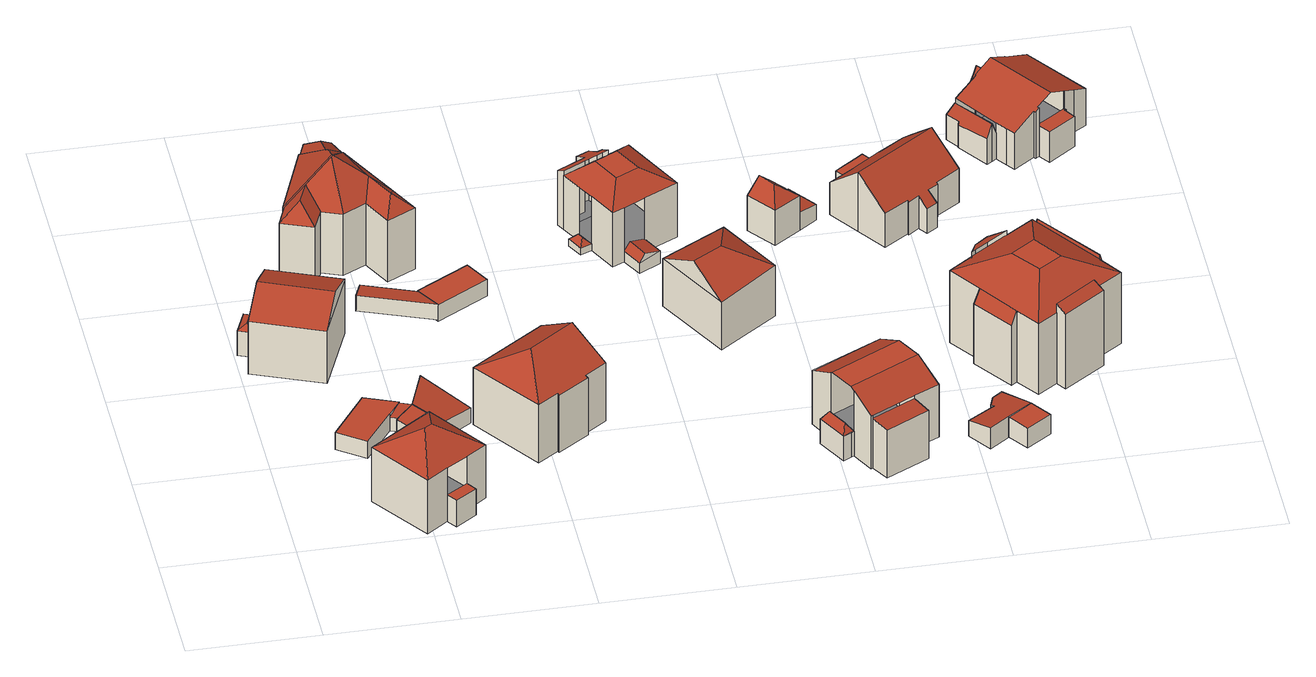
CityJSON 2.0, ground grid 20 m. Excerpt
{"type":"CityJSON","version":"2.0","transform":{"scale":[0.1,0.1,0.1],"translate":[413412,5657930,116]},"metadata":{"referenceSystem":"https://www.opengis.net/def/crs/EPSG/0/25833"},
"CityObjects":{
"building1":{"type":"Building","attributes":{"Gemeindeschluessel":14612000,"Geometrietyp2DReferenz":"3000","function":"31001_9998","roofType":"9999"},"children":["building1-1","building1-2"]},
"building1-1":{"type":"BuildingPart","attributes":{"Dachtyp_tdc":"tdcGableRoof","Dachneigung":21.45,"QualitaetDacherkennung":37,"Geometrietyp2DReferenz":"3000","measuredHeight":11.79,"roofType":"3100"},"parents":["building1"],"geometry":[{"type":"MultiSurface","lod":"2","boundaries":[[[0,1,2,3,4]],[[5,6,7,8,9]],[[6,10,11,7]],[[10,12,13,11]],[[12,0,4,13]],[[12,14,15,16,0]],[[17,18,19,15,14]],[[5,19,18,6]],[[1,16,15,19,5]],[[6,18,17,10]],[[10,17,14,12]],[[0,16,1]],[[4,3,8,7,11,13]]],"semantics":{"surfaces":[{"type":"WallSurface"},{"type":"RoofSurface"},{"type":"GroundSurface"}],"values":[0,0,0,0,0,1,1,0,0,0,0,0,2]}}]},
"building1-2":{"type":"BuildingPart","attributes":{"Dachtyp_tdc":"tdcFreeFormRoof","Dachneigung":33.91,"QualitaetDacherkennung":16,"Geometrietyp2DReferenz":"3000","measuredHeight":5.09,"roofType":"5000"},"parents":["building1"],"geometry":[{"type":"MultiSurface","lod":"2","boundaries":[[[20,21,22,23]],[[21,24,25,22]],[[24,9,8,25]],[[2,20,23,3]],[[26,9,24]],[[24,21,20,27,26]],[[27,20,2]],[[26,27,2,9]],[[23,22,25,8,3]]],"semantics":{"surfaces":[{"type":"WallSurface"},{"type":"RoofSurface"},{"type":"GroundSurface"}],"values":[0,0,0,0,1,1,1,1,2]}}]},
"building2":{"type":"Building","attributes":{"Gemeindeschluessel":14612000,"Geometrietyp2DReferenz":"3000","function":"31001_9998","roofType":"9999"},"children":["building2-1","building2-2"]},
"building2-1":{"type":"BuildingPart","attributes":{"Dachtyp_tdc":"tdcPolyFlatRoof","Dachneigung":6.02,"QualitaetDacherkennung":64,"Geometrietyp2DReferenz":"3000","measuredHeight":2.81,"roofType":"2100"},"parents":["building2"],"geometry":[{"type":"MultiSurface","lod":"2","boundaries":[[[28,29,30,31]],[[29,32,33,30]],[[29,28,34,32]],[[33,35,31,30]],[[34,28,31,35]]],"semantics":{"surfaces":[{"type":"WallSurface"},{"type":"RoofSurface"},{"type":"GroundSurface"}],"values":[0,0,1,2,0]}}]},
"building2-2":{"type":"BuildingPart","attributes":{"Dachtyp_tdc":"tdcPolyFlatRoof","Dachneigung":0,"QualitaetDacherkennung":67,"Geometrietyp2DReferenz":"3000","measuredHeight":3.07,"roofType":"1000"},"parents":["building2"],"geometry":[{"type":"MultiSurface","lod":"2","boundaries":[[[36,37,38,39]],[[37,40,41,38]],[[40,42,34,35,41]],[[43,36,39,33,32]],[[43,42,40,37,36]],[[39,38,41,35,33]]],"semantics":{"surfaces":[{"type":"WallSurface"},{"type":"RoofSurface"},{"type":"GroundSurface"}],"values":[0,0,0,0,1,2]}}]},
"building3":{"type":"Building","attributes":{"Gemeindeschluessel":14612000,"Geometrietyp2DReferenz":"3000","function":"31001_9998","roofType":"9999"},"children":["building3-1","building3-2"]},
"building3-1":{"type":"BuildingPart","attributes":{"Dachtyp_tdc":"tdcHipRoof","Dachneigung":33.08,"QualitaetDacherkennung":59,"Geometrietyp2DReferenz":"3000","measuredHeight":13.08,"roofType":"3200"},"parents":["building3"],"geometry":[{"type":"MultiSurface","lod":"2","boundaries":[[[44,45,46,47]],[[45,48,49,46]],[[48,50,49]],[[51,52,53]],[[51,54,55,52]],[[54,56,57,55]],[[56,44,47,57]],[[45,44,58]],[[56,54,59]],[[44,56,59,58]],[[48,45,58,59,54,51]],[[47,46,49,52,55,57]]],"semantics":{"surfaces":[{"type":"WallSurface"},{"type":"RoofSurface"},{"type":"GroundSurface"}],"values":[0,0,0,0,0,0,0,1,1,1,1,2]}}]},
"building3-2":{"type":"BuildingPart","attributes":{"Dachtyp_tdc":"tdcPolyFlatRoof","Dachneigung":0,"QualitaetDacherkennung":30,"Geometrietyp2DReferenz":"3000","measuredHeight":4.65,"roofType":"1000"},"parents":["building3"],"geometry":[{"type":"MultiSurface","lod":"2","boundaries":[[[50,60,61,49]],[[60,62,63,61]],[[62,53,52,63]],[[53,62,60,50]],[[49,61,63,52]]],"semantics":{"surfaces":[{"type":"WallSurface"},{"type":"RoofSurface"},{"type":"GroundSurface"}],"values":[0,0,0,1,2]}}]},
"building4":{"type":"Building","attributes":{"Dachtyp_tdc":"tdcPolyFlatRoof","Gemeindeschluessel":14612000,"Dachneigung":0,"QualitaetDacherkennung":0,"Geometrietyp2DReferenz":"3000","BezugspunktDach":"2000","measuredHeight":3,"function":"31001_9998"},"geometry":[{"type":"MultiSurface","lod":"2","boundaries":[[[28,64,65,66,67]],[[67,66,68,69]],[[66,65,70,68]],[[65,64,71,70]],[[64,28,72,71]],[[28,67,69,72]],[[69,68,70,71,72]]],"semantics":{"surfaces":[{"type":"RoofSurface"},{"type":"WallSurface"},{"type":"GroundSurface"}],"values":[0,1,1,1,1,1,2]}}]},
"building5":{"type":"Building","attributes":{"Dachtyp_tdc":"tdcPolyFlatRoof","Gemeindeschluessel":14612000,"Dachneigung":3.67,"QualitaetDacherkennung":83,"Geometrietyp2DReferenz":"3000","measuredHeight":3.08,"function":"31001_9998","roofType":"2100"},"geometry":[{"type":"Solid","lod":"2","boundaries":[[[[73,74,75,76]],[[74,77,78,75]],[[77,79,80,78]],[[79,81,82,80]],[[81,83,84,82]],[[83,73,76,84]],[[83,81,79,77,74,73]],[[76,75,78,80,82,84]]]],"semantics":{"surfaces":[{"type":"WallSurface"},{"type":"RoofSurface"},{"type":"GroundSurface"}],"values":[[0,0,0,0,0,0,1,2]]}}]},
"building6":{"type":"Building","attributes":{"Dachtyp_tdc":"tdcFreeFormRoof","Gemeindeschluessel":14612000,"Dachneigung":41.82,"QualitaetDacherkennung":33,"Geometrietyp2DReferenz":"3000","measuredHeight":16.39,"function":"31001_9998","roofType":"5000"},"geometry":[{"type":"Solid","lod":"2","boundaries":[[[[85,86,87,88]],[[86,89,90,87]],[[89,91,92,90]],[[91,93,94,92]],[[93,95,96,94]],[[95,97,98,96]],[[97,99,100,98]],[[99,101,102,100]],[[101,103,104,102]],[[103,105,106,104]],[[105,107,108,106]],[[107,109,110,108]],[[109,111,112,110]],[[111,113,114,112]],[[113,115,116,114]],[[115,117,118,116]],[[117,85,88,118]],[[119,120,117,115]],[[121,119,115,113]],[[122,123,121,113,111]],[[124,122,111,109]],[[124,109,107]],[[105,124,107]],[[105,122,124]],[[103,122,105]],[[103,123,122]],[[103,125,123]],[[103,126,125]],[[126,103,127]],[[128,127,103,101]],[[129,130,131,128,101,99]],[[132,129,99,97]],[[132,97,95]],[[130,129,132,95,93]],[[131,130,93,91]],[[126,127,128,131,91,89]],[[125,126,89,86]],[[120,119,121,123,125,86,85]],[[120,85,117]],[[88,87,90,92,94,96,98,100,102,104,106,108,110,112,114,116,118]]]],"semantics":{"surfaces":[{"type":"WallSurface"},{"type":"RoofSurface"},{"type":"GroundSurface"}],"values":[[0,0,0,0,0,0,0,0,0,0,0,0,0,0,0,0,0,1,1,1,1,1,1,1,1,1,1,1,1,1,1,1,1,1,1,1,1,1,1,2]]}}]},
"building7":{"type":"Building","attributes":{"Dachtyp_tdc":"tdcPolyFlatRoof","Gemeindeschluessel":14612000,"Dachneigung":4.98,"QualitaetDacherkennung":54,"Geometrietyp2DReferenz":"3000","measuredHeight":2.66,"function":"31001_9998","roofType":"2100"},"geometry":[{"type":"Solid","lod":"2","boundaries":[[[[133,134,135,136]],[[134,137,138,135]],[[137,139,140,138]],[[139,133,136,140]],[[139,137,134,133]],[[136,135,138,140]]]],"semantics":{"surfaces":[{"type":"WallSurface"},{"type":"RoofSurface"},{"type":"GroundSurface"}],"values":[[0,0,0,0,1,2]]}}]},
"building8":{"type":"Building","attributes":{"Dachtyp_tdc":"tdcHipAndGableRoof","Gemeindeschluessel":14612000,"Dachneigung":28.97,"QualitaetDacherkennung":42,"Geometrietyp2DReferenz":"3000","measuredHeight":14,"function":"31001_9998","roofType":"5000"},"geometry":[{"type":"Solid","lod":"2","boundaries":[[[[141,142,143,144]],[[142,145,146,143]],[[145,147,148,146]],[[147,149,150,148]],[[149,151,152,150]],[[151,153,154,152]],[[153,155,156,154]],[[155,157,158,156]],[[157,141,144,158]],[[153,151,159]],[[151,149,147,145,142,141,157,159]],[[157,155,153,159]],[[144,143,146,148,150,152,154,156,158]]]],"semantics":{"surfaces":[{"type":"WallSurface"},{"type":"RoofSurface"},{"type":"GroundSurface"}],"values":[[0,0,0,0,0,0,0,0,0,1,1,1,2]]}}]},
"building9":{"type":"Building","attributes":{"Dachtyp_tdc":"tdcPolyFlatRoof","Gemeindeschluessel":14612000,"Dachneigung":2.57,"QualitaetDacherkennung":51,"Geometrietyp2DReferenz":"3000","measuredHeight":2.9,"function":"31001_9998","roofType":"2100"},"geometry":[{"type":"Solid","lod":"2","boundaries":[[[[137,160,161,162]],[[160,163,164,161]],[[163,165,166,164]],[[165,167,168,166]],[[167,137,162,168]],[[167,165,163,160,137]],[[162,161,164,166,168]]]],"semantics":{"surfaces":[{"type":"WallSurface"},{"type":"RoofSurface"},{"type":"GroundSurface"}],"values":[[0,0,0,0,0,1,2]]}}]},
"building10":{"type":"Building","attributes":{"Gemeindeschluessel":14612000,"Geometrietyp2DReferenz":"3000","function":"31001_9998","roofType":"9999"},"children":["building10-1","building10-2","building10-3","building10-4"]},
"building10-1":{"type":"BuildingPart","attributes":{"Dachtyp_tdc":"tdcFreeFormRoof","Dachneigung":44.78,"QualitaetDacherkennung":14,"Geometrietyp2DReferenz":"3000","measuredHeight":2.15,"roofType":"5000"},"parents":["building10"],"geometry":[{"type":"MultiSurface","lod":"2","boundaries":[[[169,170,171,172]],[[170,173,174,171]],[[173,175,176,174]],[[177,175,173]],[[178,177,173,170]],[[178,170,169]],[[177,178,169,175]],[[172,171,174,176]]],"semantics":{"surfaces":[{"type":"WallSurface"},{"type":"RoofSurface"},{"type":"GroundSurface"}],"values":[0,0,0,1,1,1,1,2]}}]},
"building10-2":{"type":"BuildingPart","attributes":{"Dachtyp_tdc":"tdcCutTentRoof","Dachneigung":25.19,"QualitaetDacherkennung":70,"Geometrietyp2DReferenz":"3000","measuredHeight":11.54,"roofType":"9999"},"parents":["building10"],"geometry":[{"type":"MultiSurface","lod":"2","boundaries":[[[179,180,181,182]],[[180,183,181]],[[184,185,186,187,188]],[[185,189,172,186]],[[189,169,172]],[[190,176,175]],[[190,191,192,176]],[[193,194,195,196]],[[194,179,182,195]],[[179,194,197,198]],[[185,184,180,179,198,199]],[[191,190,189,185,199,200]],[[194,193,191,200,197]],[[200,199,198,197]],[[182,181,187,186,172,176,192,196,195]]],"semantics":{"surfaces":[{"type":"WallSurface"},{"type":"RoofSurface"},{"type":"GroundSurface"}],"values":[0,0,0,0,0,0,0,0,0,1,1,1,1,1,2]}}]},
"building10-3":{"type":"BuildingPart","attributes":{"Dachtyp_tdc":"tdcPolyFlatRoof","Dachneigung":26.99,"QualitaetDacherkennung":38,"Geometrietyp2DReferenz":"3000","measuredHeight":10.4,"roofType":"2100"},"parents":["building10"],"geometry":[{"type":"MultiSurface","lod":"2","boundaries":[[[201,202,203,192,191]],[[202,204,205,203]],[[204,206,207,205]],[[206,208,209,207]],[[208,210,211,209]],[[210,212,213,211]],[[212,214,193,196,213]],[[212,210,208,206,204,202,201,214]],[[196,192,203,205,207,209,211,213]]],"semantics":{"surfaces":[{"type":"WallSurface"},{"type":"RoofSurface"},{"type":"GroundSurface"}],"values":[0,0,0,0,0,0,0,1,2]}}]},
"building10-4":{"type":"BuildingPart","attributes":{"Dachtyp_tdc":"tdcGableRoof","Dachneigung":17.19,"QualitaetDacherkennung":3,"Geometrietyp2DReferenz":"3000","measuredHeight":3.11,"roofType":"3100"},"parents":["building10"],"geometry":[{"type":"MultiSurface","lod":"2","boundaries":[[[183,215,216,181]],[[215,217,218,216]],[[217,188,187,218]],[[217,215,219]],[[215,183,220,219]],[[188,217,219,220]],[[181,216,218,187]]],"semantics":{"surfaces":[{"type":"WallSurface"},{"type":"RoofSurface"},{"type":"GroundSurface"}],"values":[0,0,0,0,1,1,2]}}]},
"building11":{"type":"Building","attributes":{"Dachtyp_tdc":"tdcHipAndGableRoof","Gemeindeschluessel":14612000,"Dachneigung":27.44,"QualitaetDacherkennung":51,"Geometrietyp2DReferenz":"3000","measuredHeight":12.05,"function":"31001_9998","roofType":"5000"},"geometry":[{"type":"Solid","lod":"2","boundaries":[[[[221,222,223,224]],[[222,225,226,223]],[[225,227,228,226]],[[227,221,224,228]],[[225,222,229]],[[221,227,230]],[[222,221,230,229]],[[227,225,229,230]],[[224,223,226,228]]]],"semantics":{"surfaces":[{"type":"WallSurface"},{"type":"RoofSurface"},{"type":"GroundSurface"}],"values":[[0,0,0,0,1,0,1,1,2]]}}]},
"building12":{"type":"Building","attributes":{"Gemeindeschluessel":14612000,"Geometrietyp2DReferenz":"3000","function":"31001_9998","roofType":"9999"},"children":["building12-1","building12-2","building12-3"]},
"building12-1":{"type":"BuildingPart","attributes":{"Dachtyp_tdc":"tdcFreeFormRoof","Dachneigung":56.06,"QualitaetDacherkennung":18,"Geometrietyp2DReferenz":"3000","measuredHeight":5.82,"roofType":"5000"},"parents":["building12"],"geometry":[{"type":"MultiSurface","lod":"2","boundaries":[[[231,232,233,234]],[[232,235,236,233]],[[235,237,238,236]],[[237,239,240,238]],[[239,241,242,240]],[[241,243,244,242]],[[245,246,237,235]],[[235,247,231,245]],[[246,245,231,248,249,243]],[[243,241,239,237,246]],[[232,247,235]],[[231,247,232]],[[234,233,236,238,240,242,244,250,251]]],"semantics":{"surfaces":[{"type":"WallSurface"},{"type":"RoofSurface"},{"type":"GroundSurface"}],"values":[0,0,0,0,0,0,1,1,1,1,0,0,2]}}]},
"building12-2":{"type":"BuildingPart","attributes":{"Dachtyp_tdc":"tdcCutGableRoof","Dachneigung":29.69,"QualitaetDacherkennung":43,"Geometrietyp2DReferenz":"3000","measuredHeight":11.96,"roofType":"9999"},"parents":["building12"],"geometry":[{"type":"MultiSurface","lod":"2","boundaries":[[[252,253,242,244,243]],[[253,254,255,242]],[[254,256,257,255]],[[256,258,259,257]],[[258,260,261,259]],[[260,262,263,261]],[[262,264,265,263]],[[264,266,265]],[[267,268,269]],[[267,270,271,268]],[[270,272,234,271]],[[272,231,234]],[[258,256,254,253,252,273]],[[274,272,270,267,264,262,260]],[[273,274,260,258]],[[244,242,255,257,259,261,263,265,268,271,234,251,250]]],"semantics":{"surfaces":[{"type":"WallSurface"},{"type":"RoofSurface"},{"type":"GroundSurface"}],"values":[0,0,0,0,0,0,0,0,0,0,0,0,1,1,1,2]}}]},
"building12-3":{"type":"BuildingPart","attributes":{"Dachtyp_tdc":"tdcPolyFlatRoof","Dachneigung":5.18,"QualitaetDacherkennung":51,"Geometrietyp2DReferenz":"3000","measuredHeight":8.81,"roofType":"2100"},"parents":["building12"],"geometry":[{"type":"MultiSurface","lod":"2","boundaries":[[[275,276,277,278]],[[276,269,268,277]],[[266,275,278,265]],[[266,269,276,275]],[[278,277,268,265]]],"semantics":{"surfaces":[{"type":"WallSurface"},{"type":"RoofSurface"},{"type":"GroundSurface"}],"values":[0,0,0,1,2]}}]},
"building13":{"type":"Building","attributes":{"Dachtyp_tdc":"tdcFreeFormRoof","Gemeindeschluessel":14612000,"Dachneigung":41.86,"QualitaetDacherkennung":8,"Geometrietyp2DReferenz":"3000","measuredHeight":8.38,"function":"31001_9998","roofType":"5000"},"geometry":[{"type":"Solid","lod":"2","boundaries":[[[[279,280,281,282]],[[280,283,284,281]],[[283,285,286,284]],[[285,279,282,286]],[[287,285,283]],[[288,287,283,280]],[[288,280,279]],[[287,288,279,285]],[[282,281,284,286]]]],"semantics":{"surfaces":[{"type":"WallSurface"},{"type":"RoofSurface"},{"type":"GroundSurface"}],"values":[[0,0,0,0,1,1,0,1,2]]}}]},
"building14":{"type":"Building","attributes":{"Dachtyp_tdc":"tdcPolyFlatRoof","Gemeindeschluessel":14612000,"Dachneigung":8.23,"QualitaetDacherkennung":47,"Geometrietyp2DReferenz":"3000","measuredHeight":3.2,"function":"31001_9998","roofType":"2100"},"geometry":[{"type":"Solid","lod":"2","boundaries":[[[[289,290,284,291]],[[290,292,281,284]],[[292,293,294,281]],[[293,289,291,294]],[[293,292,290,289]],[[291,284,281,294]]]],"semantics":{"surfaces":[{"type":"WallSurface"},{"type":"RoofSurface"},{"type":"GroundSurface"}],"values":[[0,0,0,0,1,2]]}}]},
"building15":{"type":"Building","attributes":{"Dachtyp_tdc":"tdcPolyFlatRoof","Gemeindeschluessel":14612000,"Dachneigung":11.38,"QualitaetDacherkennung":77,"Geometrietyp2DReferenz":"3000","measuredHeight":3.64,"function":"31001_9998","roofType":"2100"},"geometry":[{"type":"Solid","lod":"2","boundaries":[[[[295,296,297,298]],[[296,299,300,297]],[[299,301,302,300]],[[301,303,304,302]],[[303,305,306,304]],[[305,307,308,306]],[[307,309,310,308]],[[309,295,298,310]],[[309,307,305,303,301,299,296,295]],[[298,297,300,302,304,306,308,310]]]],"semantics":{"surfaces":[{"type":"WallSurface"},{"type":"RoofSurface"},{"type":"GroundSurface"}],"values":[[0,0,0,0,0,0,0,0,1,2]]}}]},
"building16":{"type":"Building","attributes":{"Dachtyp_tdc":"tdcPolyFlatRoof","Gemeindeschluessel":14612000,"Dachneigung":0,"QualitaetDacherkennung":68,"Geometrietyp2DReferenz":"3000","measuredHeight":3.46,"function":"31001_9998","roofType":"1000"},"geometry":[{"type":"Solid","lod":"2","boundaries":[[[[311,307,312,313]],[[307,314,315,312]],[[314,316,317,315]],[[316,311,313,317]],[[316,314,307,311]],[[313,312,315,317]]]],"semantics":{"surfaces":[{"type":"WallSurface"},{"type":"RoofSurface"},{"type":"GroundSurface"}],"values":[[0,0,0,0,1,2]]}}]},
"building17":{"type":"Building","attributes":{"Gemeindeschluessel":14612000,"Geometrietyp2DReferenz":"3000","function":"31001_9998","roofType":"9999"},"children":["building17-1","building17-2"]},
"building17-1":{"type":"BuildingPart","attributes":{"Dachtyp_tdc":"tdcPolyFlatRoof","Dachneigung":0,"QualitaetDacherkennung":51,"Geometrietyp2DReferenz":"3000","measuredHeight":3.4,"roofType":"1000"},"parents":["building17"],"geometry":[{"type":"MultiSurface","lod":"2","boundaries":[[[318,319,320,321]],[[319,322,323,320]],[[322,324,325,323]],[[324,326,327,325]],[[328,318,321,329]],[[328,326,324,322,319,318]],[[321,320,323,325,327,329]]],"semantics":{"surfaces":[{"type":"WallSurface"},{"type":"RoofSurface"},{"type":"GroundSurface"}],"values":[0,0,0,0,0,1,2]}}]},
"building17-2":{"type":"BuildingPart","attributes":{"Dachtyp_tdc":"tdcGableRoof","Dachneigung":40.05,"QualitaetDacherkennung":74,"Geometrietyp2DReferenz":"3000","measuredHeight":10.54,"roofType":"3100"},"parents":["building17"],"geometry":[{"type":"MultiSurface","lod":"2","boundaries":[[[330,331,332,333]],[[331,334,335,332]],[[334,336,337,335]],[[336,338,339,337]],[[338,340,341,339]],[[342,343,344,345]],[[343,346,347,344]],[[346,330,333,347]],[[340,348,349,341]],[[348,350,351,349]],[[350,352,329,351]],[[352,328,329]],[[353,327,326]],[[353,354,355,327]],[[354,356,357,355]],[[356,358,359,357]],[[358,360,361,359]],[[360,362,363,361]],[[362,342,345,363]],[[360,358,356,354,353,352,350,348]],[[348,340,338,336,334,331,330,346,343,342,362,360]],[[345,344,347,333,332,335,337,339,341,349,351,329,327,355,357,359,361,363]]],"semantics":{"surfaces":[{"type":"WallSurface"},{"type":"RoofSurface"},{"type":"GroundSurface"}],"values":[0,0,0,0,0,0,0,0,0,0,0,0,0,0,0,0,0,0,0,1,1,2]}}]},
"building18":{"type":"Building","attributes":{"Gemeindeschluessel":14612000,"Geometrietyp2DReferenz":"3000","function":"31001_9998","roofType":"9999"},"children":["building18-1","building18-2","building18-3","building18-4","building18-5"]},
"building18-1":{"type":"BuildingPart","attributes":{"Dachtyp_tdc":"tdcPolyFlatRoof","Dachneigung":26.05,"QualitaetDacherkennung":41,"Geometrietyp2DReferenz":"3000","measuredHeight":14.23,"roofType":"2100"},"parents":["building18"],"geometry":[{"type":"MultiSurface","lod":"2","boundaries":[[[364,365,366,367]],[[365,368,366]],[[369,370,371,372,373]],[[370,364,367,371]],[[370,369,365,364]],[[367,366,372,371]]],"semantics":{"surfaces":[{"type":"WallSurface"},{"type":"RoofSurface"},{"type":"GroundSurface"}],"values":[0,0,0,0,1,2]}}]},
"building18-2":{"type":"BuildingPart","attributes":{"Dachtyp_tdc":"tdcPolyFlatRoof","Dachneigung":59.73,"QualitaetDacherkennung":40,"Geometrietyp2DReferenz":"3000","measuredHeight":12.69,"roofType":"2100"},"parents":["building18"],"geometry":[{"type":"MultiSurface","lod":"2","boundaries":[[[374,375,376,377]],[[378,379,380,381]],[[379,374,377,380]],[[379,378,375,374]],[[377,376,381,380]]],"semantics":{"surfaces":[{"type":"WallSurface"},{"type":"RoofSurface"},{"type":"GroundSurface"}],"values":[0,0,0,1,2]}}]},
"building18-3":{"type":"BuildingPart","attributes":{"Dachtyp_tdc":"tdcPolyFlatRoof","Dachneigung":28.01,"QualitaetDacherkennung":26,"Geometrietyp2DReferenz":"3000","measuredHeight":13.63,"roofType":"2100"},"parents":["building18"],"geometry":[{"type":"MultiSurface","lod":"2","boundaries":[[[382,383,384,385,386]],[[387,388,389]],[[387,390,391,388]],[[390,382,386,391]],[[390,387,383,382]],[[386,385,388,391]]],"semantics":{"surfaces":[{"type":"WallSurface"},{"type":"RoofSurface"},{"type":"GroundSurface"}],"values":[0,0,0,0,1,2]}}]},
"building18-4":{"type":"BuildingPart","attributes":{"Dachtyp_tdc":"tdcCutTentRoof","Dachneigung":24.59,"QualitaetDacherkennung":53,"Geometrietyp2DReferenz":"3000","measuredHeight":15.66,"roofType":"9999"},"parents":["building18"],"geometry":[{"type":"MultiSurface","lod":"2","boundaries":[[[375,392,393,376]],[[392,389,388,393]],[[384,394,395,385]],[[394,396,395]],[[397,398,399,400,401]],[[398,373,372,399]],[[368,402,403,366]],[[402,378,381,403]],[[394,384,389,392,404,405]],[[398,397,394,405,406]],[[402,368,373,398,406,407]],[[392,375,378,402,407,404]],[[407,406,405,404]],[[376,393,388,385,395,400,399,372,366,403,381]]],"semantics":{"surfaces":[{"type":"WallSurface"},{"type":"RoofSurface"},{"type":"GroundSurface"}],"values":[0,0,0,0,0,0,0,0,1,1,1,1,1,2]}}]},
"building18-5":{"type":"BuildingPart","attributes":{"Dachtyp_tdc":"tdcFreeFormRoof","Dachneigung":79.48,"QualitaetDacherkennung":28,"Geometrietyp2DReferenz":"3000","measuredHeight":12.99,"roofType":"5000"},"parents":["building18"],"geometry":[{"type":"MultiSurface","lod":"2","boundaries":[[[408,409,410,411]],[[409,412,413,410]],[[412,414,415,413]],[[414,416,417,415]],[[416,418,419,417]],[[418,401,400,419]],[[396,408,411,395]],[[401,418,420]],[[418,416,414,412,409,421,420]],[[409,408,396,421]],[[396,401,420,421]],[[411,410,413,415,417,419,400,395]]],"semantics":{"surfaces":[{"type":"WallSurface"},{"type":"RoofSurface"},{"type":"GroundSurface"}],"values":[0,0,0,0,0,0,0,1,1,1,1,2]}}]},
"building19":{"type":"Building","attributes":{"Gemeindeschluessel":14612000,"Geometrietyp2DReferenz":"3000","function":"31001_9998","roofType":"9999"},"children":["building19-1","building19-2","building19-3","building19-4"]},
"building19-1":{"type":"BuildingPart","attributes":{"Dachtyp_tdc":"tdcGableRoof","Dachneigung":24.53,"QualitaetDacherkennung":59,"Geometrietyp2DReferenz":"3000","measuredHeight":9.8,"roofType":"3100"},"parents":["building19"],"geometry":[{"type":"MultiSurface","lod":"2","boundaries":[[[422,423,424,425]],[[423,426,427,424]],[[426,428,429,427]],[[428,430,431,432,429]],[[433,434,435,436,437]],[[434,438,439,435]],[[438,440,441,442,439]],[[443,444,445,446,447]],[[444,448,449,445]],[[448,450,451,449]],[[450,452,453,451]],[[452,454,455,453]],[[454,456,457,458,455]],[[459,422,425,460,461]],[[462,456,454,452,450,448,444,443,463]],[[463,440,438,434,433,430,428,426,423,422,459,464,462]],[[425,424,427,429,432,436,435,439,442,465,466,446,445,449,451,453,455,458,467,468,460]]],"semantics":{"surfaces":[{"type":"WallSurface"},{"type":"RoofSurface"},{"type":"GroundSurface"}],"values":[0,0,0,0,0,0,0,0,0,0,0,0,0,0,1,1,2]}}]},
"building19-2":{"type":"BuildingPart","attributes":{"Dachtyp_tdc":"tdcPolyFlatRoof","Dachneigung":0,"QualitaetDacherkennung":49,"Geometrietyp2DReferenz":"3000","measuredHeight":5.39,"roofType":"1000"},"parents":["building19"],"geometry":[{"type":"MultiSurface","lod":"2","boundaries":[[[469,461,460,470]],[[457,471,472,458]],[[471,473,474,472]],[[473,475,476,474]],[[475,477,478,476]],[[477,469,470,478]],[[477,475,473,471,457,479,480,461,469]],[[470,460,468,467,458,472,474,476,478]]],"semantics":{"surfaces":[{"type":"WallSurface"},{"type":"RoofSurface"},{"type":"GroundSurface"}],"values":[0,0,0,0,0,0,1,2]}}]},
"building19-3":{"type":"BuildingPart","attributes":{"Dachtyp_tdc":"tdcGableRoof","Dachneigung":60.81,"QualitaetDacherkennung":2,"Geometrietyp2DReferenz":"3000","measuredHeight":7.55,"roofType":"3100"},"parents":["building19"],"geometry":[{"type":"MultiSurface","lod":"2","boundaries":[[[481,482,483,484]],[[482,485,486,483]],[[485,487,488,486]],[[487,489,490,488]],[[489,491,492,490]],[[491,447,446,492]],[[441,493,494,442]],[[493,481,484,494]],[[495,496,447,491,489,487,485]],[[485,482,481,493,441,495]],[[484,483,486,488,490,492,446,466,465,442,494]]],"semantics":{"surfaces":[{"type":"WallSurface"},{"type":"RoofSurface"},{"type":"GroundSurface"}],"values":[0,0,0,0,0,0,0,0,1,1,2]}}]},
"building19-4":{"type":"BuildingPart","attributes":{"Dachtyp_tdc":"tdcFreeFormRoof","Dachneigung":67.67,"QualitaetDacherkennung":15,"Geometrietyp2DReferenz":"3000","measuredHeight":6.56,"roofType":"5000"},"parents":["building19"],"geometry":[{"type":"MultiSurface","lod":"2","boundaries":[[[497,431,437,498,499]],[[432,500,501,502,503,504,505,436]],[[431,497,500,432]],[[497,506,501,500]],[[506,507,502,501]],[[507,508,503,502]],[[508,509,504,503]],[[509,510,505,504]],[[510,498,505]],[[498,437,436,505]],[[498,510,509,499]],[[509,508,507,506,497,499]]],"semantics":{"surfaces":[{"type":"RoofSurface"},{"type":"GroundSurface"},{"type":"WallSurface"}],"values":[0,1,2,2,2,2,2,2,2,2,0,0]}}]}
},
"vertices":[
[9,415,111],[24,452,111],[24,452,61],[24,452,18],[9,415,18],[40,491,111],[55,527,111],[55,527,18],[40,491,18],[40,491,61],[162,483,111],[162,483,18],[115,371,111],[115,371,18],[139,429,136],[33,473,136],[24,452,127],[162,483,115],[55,527,115],[40,491,129],
[2,461,61],[18,498,61],[18,498,18],[2,461,18],[18,500,61],[18,500,18],[25,485,69],[18,467,69],
[219,271,40],[197,247,36],[197,247,12],[219,271,12],[183,252,36],[183,252,12],[202,278,40],[202,278,12],
[140,194,42],[99,224,42],[99,224,12],[140,194,12],[152,298,42],[152,298,12],[202,278,42],[183,252,42],
[224,166,104],[288,75,103],[288,75,8],[224,166,8],[257,53,103],[257,53,8],[257,53,55],[224,31,103],[224,31,8],[224,31,55],[191,7,103],[191,7,8],[127,98,104],[127,98,8],[213,91,139],[201,83,139],
[267,38,55],[267,38,8],[235,16,55],[235,16,8],
[197,247,40],[191,240,40],[218,203,40],[251,226,40],[218,203,10],[251,226,10],[191,240,10],[197,247,10],[219,271,10],
[219,271,41],[228,296,40],[228,296,11],[219,271,11],[244,339,38],[244,339,11],[300,250,38],[300,250,11],[255,220,41],[255,220,11],[251,226,41],[251,226,11],
[92,613,128],[106,649,128],[106,649,19],[92,613,19],[104,649,128],[104,649,19],[150,768,128],[150,768,19],[152,768,128],[152,768,19],[161,790,128],[161,790,19],[162,790,128],[162,790,19],[201,786,128],[201,786,19],[211,761,128],[211,761,19],[213,761,128],[213,761,19],[266,658,128],[266,658,19],[289,613,128],[289,613,19],[245,590,128],[245,590,19],[222,636,128],[222,636,19],[186,617,128],[186,617,19],[155,629,128],[155,629,19],[141,594,128],[141,594,19],[140,664,152],[126,629,152],[182,683,182],[232,669,151],[184,685,183],[256,624,151],[184,686,182],[183,687,183],[182,715,172],[180,718,169],[180,758,155],[180,720,168],[180,719,169],[162,788,130],
[188,533,45],[199,561,42],[199,561,18],[188,533,18],[278,530,42],[278,530,18],[299,490,45],[299,490,18],
[490,220,113],[456,196,113],[456,196,10],[490,220,10],[459,192,111],[459,192,10],[411,159,111],[411,159,10],[409,162,113],[409,162,10],[377,140,113],[377,140,10],[303,247,112],[303,247,10],[417,326,112],[417,326,10],[452,275,150],[452,275,10],[382,226,150],
[277,532,42],[277,532,15],[278,530,15],[358,578,42],[358,578,15],[379,536,44],[379,536,15],[299,490,44],[299,490,15],
[544,610,30],[527,602,30],[527,602,18],[544,610,18],[514,627,30],[514,627,18],[531,635,30],[531,635,18],[527,623,40],[531,614,40],
[670,619,114],[618,592,114],[618,592,18],[670,619,18],[618,592,41],[585,575,114],[566,566,114],[566,566,18],[585,575,18],[585,575,36],[544,610,114],[531,635,114],[515,667,114],[515,667,18],[586,703,114],[619,720,114],[619,720,18],[586,703,18],[595,683,134],[618,639,134],[582,621,134],[560,665,134],
[515,667,122],[508,679,115],[508,679,18],[552,702,115],[552,702,18],[543,719,105],[543,719,18],[563,729,105],[563,729,18],[572,712,115],[572,712,18],[580,715,115],[580,715,18],[586,703,122],
[634,561,41],[634,561,18],[601,544,36],[601,544,18],[610,548,49],[594,580,49],
[620,468,98],[718,519,102],[718,519,13],[620,468,13],[773,415,103],[773,415,13],[683,350,98],[683,350,13],[698,434,134],[653,406,134],
[821,71,54],[817,69,54],[817,69,11],[821,71,11],[804,62,54],[804,62,11],[779,109,54],[779,109,11],[792,116,54],[792,116,11],[796,118,54],[796,118,11],[796,119,54],[796,119,11],[808,75,69],[792,105,69],[817,69,55],[818,77,54],[798,116,54],[798,116,11],[818,77,11],
[796,119,127],[796,118,127],[777,156,106],[777,156,11],[886,212,106],[886,212,11],[906,173,129],[906,173,11],[926,134,130],[926,134,11],[948,92,104],[948,92,11],[909,73,104],[909,73,11],[909,73,99],[842,38,104],[842,38,11],[842,38,99],[839,36,104],[839,36,11],[821,71,126],[798,116,129],[818,77,130],
[924,45,96],[857,10,96],[857,10,11],[924,45,11],
[772,622,75],[811,651,75],[811,651,13],[772,622,13],[845,607,75],[845,607,13],[804,579,75],[804,579,13],[809,613,97],[792,637,97],
[873,628,40],[845,607,45],[873,628,13],[811,651,45],[841,672,40],[841,672,13],
[1014,45,52],[989,81,43],[989,81,15],[1014,45,15],[1031,107,43],[1031,107,15],[1027,112,42],[1027,112,15],[1034,133,39],[1034,133,15],[1049,143,40],[1049,143,15],[1082,94,51],[1082,94,15],[1044,67,52],[1044,67,15],
[1044,67,51],[1082,94,16],[1044,67,16],[1104,62,51],[1104,62,16],[1066,36,51],[1066,36,16],
[914,696,44],[931,708,44],[931,708,10],[914,696,10],[947,719,44],[947,719,10],[959,728,44],[959,728,10],[979,699,44],[979,699,10],[934,667,44],[934,667,10],
[1039,581,54],[1023,570,54],[1023,570,10],[1039,581,10],[1013,584,68],[1013,584,10],[996,572,68],[996,572,10],[995,574,70],[995,574,10],[958,549,70],[958,549,10],[1044,608,70],[1045,606,68],[1045,606,10],[1044,608,10],[1029,595,68],[1029,595,10],[927,593,115],[927,593,10],[895,640,67],[895,640,10],[934,667,67],[979,699,67],[1017,725,67],[1017,725,10],[1027,712,81],[1027,712,10],[1040,693,100],[1040,693,10],[1050,678,115],[1050,678,10],[1081,634,70],[1081,634,10],
[1146,167,146],[1136,182,155],[1136,182,13],[1146,167,13],[1136,182,139],[1199,227,155],[1210,212,146],[1210,212,13],[1199,227,13],[1199,227,139],
[1029,251,119],[1039,258,140],[1039,258,13],[1029,251,13],[1081,197,139],[1072,190,119],[1072,190,13],[1081,197,13],
[1073,378,139],[1100,374,149],[1100,374,141],[1100,374,13],[1073,378,13],[1042,333,149],[1042,333,13],[1042,333,141],[1052,362,139],[1052,362,13],
[1005,307,141],[1005,307,13],[1143,403,141],[1143,403,13],[1143,403,114],[1220,293,140],[1244,258,139],[1244,258,13],[1220,293,13],[1220,293,114],[1106,161,139],[1106,161,13],[1092,293,169],[1130,320,169],[1160,274,169],[1124,249,169],
[1144,404,114],[1152,409,114],[1152,409,13],[1144,404,13],[1159,414,69],[1159,414,13],[1193,365,70],[1193,365,13],[1186,360,114],[1186,360,13],[1229,300,114],[1229,300,13],[1221,301,143],[1150,402,142],
[1207,713,94],[1205,716,94],[1205,716,12],[1207,713,12],[1173,693,76],[1173,693,12],[1164,706,76],[1164,706,12],[1152,723,76],[1152,723,57],[1152,723,12],[1106,790,77],[1138,812,94],[1138,812,12],[1106,790,12],[1106,790,57],[1140,814,96],[1140,814,12],[1140,815,96],[1140,815,44],[1140,815,12],[1188,848,97],[1188,847,97],[1188,847,12],[1188,848,12],[1188,848,53],[1225,873,77],[1225,873,12],[1292,777,77],[1292,777,12],[1273,764,87],[1273,764,12],[1255,751,97],[1255,751,12],[1256,751,97],[1256,751,66],[1256,751,12],[1213,717,98],[1213,717,12],[1213,717,66],[1233,735,110],[1165,832,110],[1211,720,98],[1160,828,12],[1165,832,12],[1233,735,12],[1211,720,12],
[1225,700,66],[1225,700,12],[1258,748,66],[1258,748,12],[1256,747,66],[1256,747,12],[1265,733,66],[1265,733,12],[1267,730,66],[1267,730,12],[1233,735,66],[1211,720,66],
[1127,833,44],[1142,843,75],[1142,843,12],[1127,833,12],[1147,847,87],[1147,847,12],[1159,855,73],[1159,855,12],[1175,866,53],[1175,866,12],[1186,850,53],[1186,850,12],[1138,817,44],[1138,817,12],[1160,828,87],[1165,832,81],
[1145,718,79],[1105,791,57],[1103,779,77],[1145,718,12],[1137,712,12],[1104,759,12],[1105,760,12],[1091,781,12],[1105,791,12],[1137,712,57],[1104,759,52],[1105,760,58],[1091,781,57],[1105,791,56]
]}
